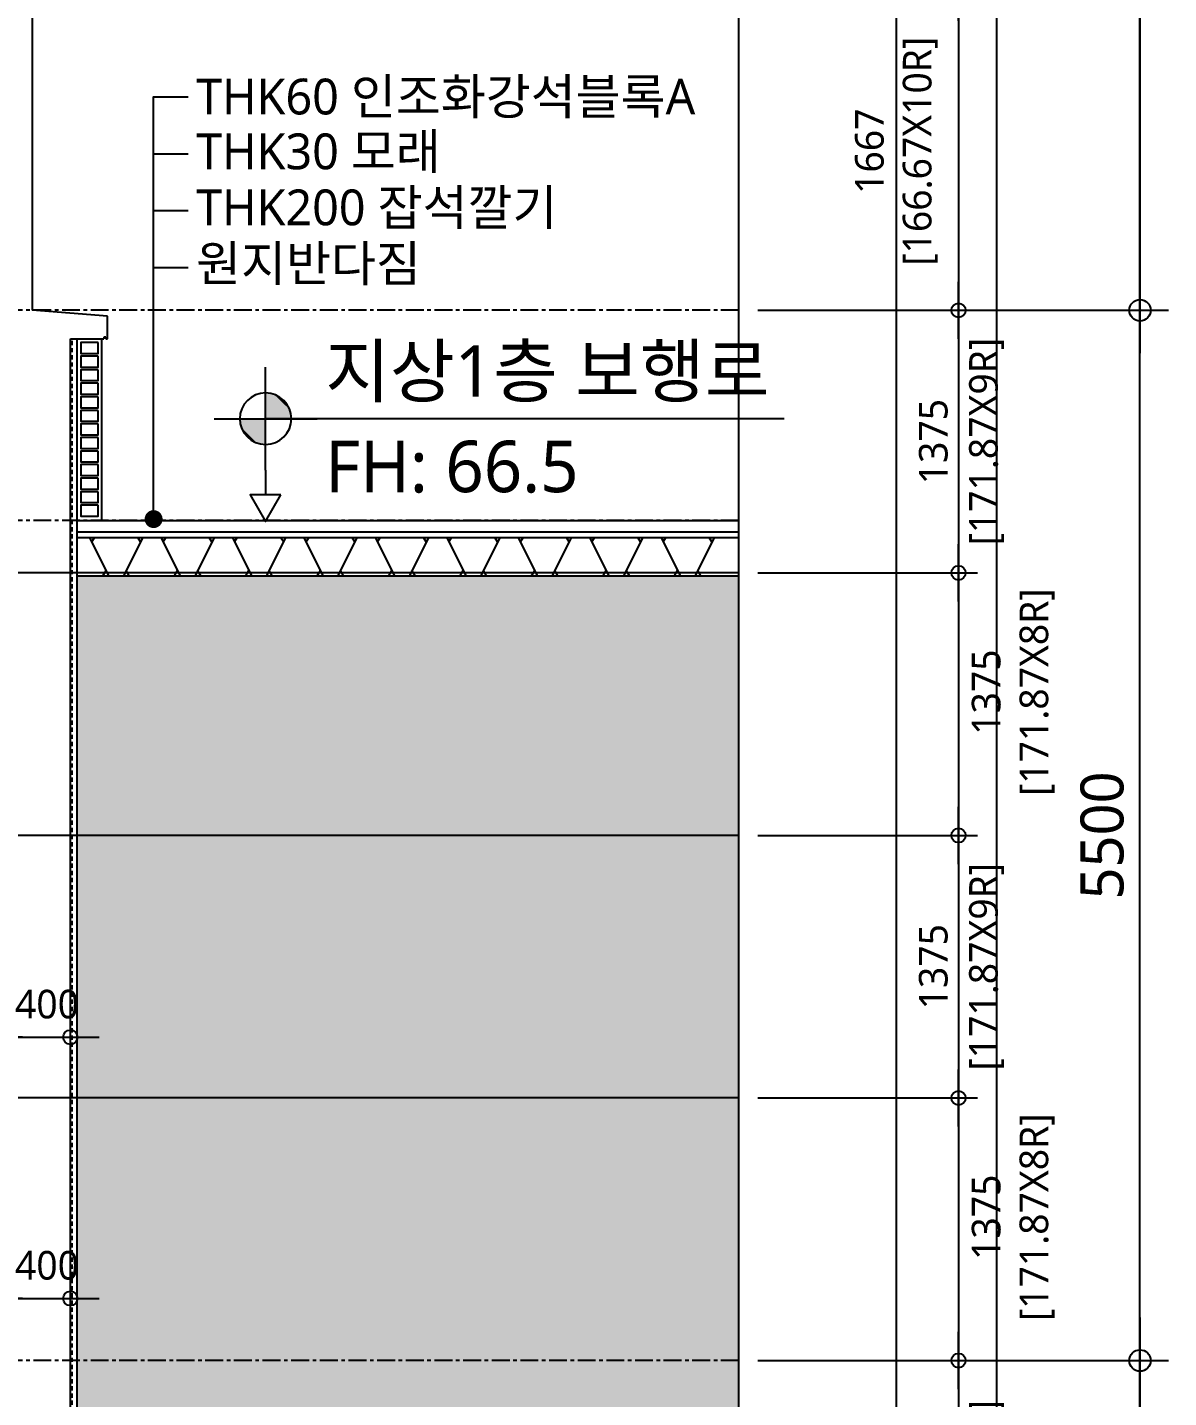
# Model space of a CAD drawing. Header units: millimetres. Extents: x -65167 to 413267, y -17142 to 66587.
# Drawn here: x 276492 to 282467, y 20231 to 27407 of the extents above; entities that cross this region are included whole.
import ezdxf
from ezdxf.enums import TextEntityAlignment as Align

# ---------------------------------------------------------------- set-up
doc = ezdxf.new("R2010")
doc.units = ezdxf.units.MM
doc.header["$LTSCALE"] = 75
doc.header["$MEASUREMENT"] = 0
doc.header["$PDSIZE"] = -10
doc.linetypes.add('CENTER', pattern=[2, 1.25, -0.25, 0.25, -0.25])
doc.linetypes.add('HID', pattern=[2.5, 1.5, -1])
doc.layers.get('0').update_dxf_attribs({"linetype": 'CONTINUOUS'})
doc.layers.get('Defpoints').update_dxf_attribs({"color": 171, "linetype": 'CONTINUOUS'})
for name, color, linetype in [('CEN(ST)', 1, 'CENTER'), ('CON', 2, 'CONTINUOUS'), ('FIN(아스콘)', 3, 'CONTINUOUS'), ('FIN-2', 9, 'CONTINUOUS'), ('HAT 254', 254, 'CONTINUOUS'), ('HAT-252', 252, 'CONTINUOUS'), ('LED', 7, 'CONTINUOUS'), ('NDIM', 7, 'CONTINUOUS'), ('SYM', 7, 'CONTINUOUS'), ('TEXT(AXIS)', 2, 'CONTINUOUS'), ('TEXT(노트)', 7, 'CONTINUOUS'), ('WAL', 3, 'CONTINUOUS')]:
    doc.layers.add(name, color=color, linetype=linetype)
doc.styles.add('CGS', font='cgse', dxfattribs={"bigfont": 'cgs'})
doc.styles.add('나눔바른고딕', font='NanumBarunGothic.ttf')
doc.dimstyles.new('NDIM 1200', dxfattribs={"dimscale": 75, "dimtxt": 3, "dimasz": 1, "dimexe": 2, "dimexo": 2, "dimgap": 1, "dimtad": 1, "dimdec": 0, "dimdsep": 46, "dimtxsty": 'CGS', "dimblk": 'DOT0', "dimcen": 1, "dimdle": 8, "dimclrd": 256, "dimclre": 256, "dimclrt": 256, "dimadec": 0, "dimazin": 0, "dimtfac": 1, "dimtdec": 0, "dimtix": 1, "dimtmove": 2, "dimatfit": 3, "dimldrblk": 'DOT0', "dimfxl": 1, "dimtolj": 1, "dimtzin": 0, "dimlwd": -1, "dimlwe": -1, "dimarcsym": 0})

# ---------------------------------------------------------------- blocks, each defined once
blk = doc.blocks.new('DOT0')
blk.add_line((-3, 0), (3, 0))
at = {"color": 6}
blk.add_circle((0, 0), 0.75, dxfattribs=at)
blk = doc.blocks.new('*D1053')
at = {"layer": 'Defpoints', "color": 0, "ltscale": 0.4, "transparency": 16777216}
for p in [(280217.1, 35925), (280217.1, 25925), (282317.1, 25925)]:
    blk.add_point(p, dxfattribs=at)
at = {"layer": 'NDIM', "ltscale": 0.4, "transparency": 16777216}
for p, q in [((280367.1, 35925), (282467.1, 35925)), ((282317.1, 35850), (282317.1, 26000)), ((280367.1, 25925), (282467.1, 25925))]:
    blk.add_line(p, q, dxfattribs=at)
at = {"layer": 'NDIM', "ltscale": 0.4, "transparency": 16777216, "xscale": 75, "yscale": 75, "zscale": 75}
for p, rotation in [((282317.1, 35925), 90), ((282317.1, 25925), 270)]:
    blk.add_blockref('DOT0', p, dxfattribs=dict(at, rotation=rotation))
at = {"layer": 'NDIM', "ltscale": 0.4, "transparency": 16777216, "insert": (282119.9, 30925), "char_height": 225, "attachment_point": 5, "rotation": 90, "style": '나눔바른고딕'}
blk.add_mtext('\\A1;10000', dxfattribs=at)
blk = doc.blocks.new('*D1054')
at = {"layer": 'Defpoints', "color": 0, "ltscale": 0.4, "transparency": 16777216}
for p in [(280217.1, 27591.7), (280217.1, 25925), (281367.1, 25925)]:
    blk.add_point(p, dxfattribs=at)
at = {"layer": 'NDIM', "ltscale": 0.4, "transparency": 16777216}
for p, q in [((280317.1, 27591.7), (281467.1, 27591.7)), ((281367.1, 27541.7), (281367.1, 25975)), ((280317.1, 25925), (281467.1, 25925))]:
    blk.add_line(p, q, dxfattribs=at)
at = {"layer": 'NDIM', "ltscale": 0.4, "transparency": 16777216, "xscale": 50, "yscale": 50, "zscale": 50}
for p, rotation in [((281367.1, 27591.7), 90), ((281367.1, 25925), 270)]:
    blk.add_blockref('DOT0', p, dxfattribs=dict(at, rotation=rotation))
at = {"layer": 'NDIM', "ltscale": 0.4, "transparency": 16777216, "insert": (281042.1, 26758.3), "char_height": 150, "attachment_point": 5, "rotation": 90, "style": '나눔바른고딕'}
blk.add_mtext('\\A1;1667\\P[166.67X10R]', dxfattribs=at)
blk = doc.blocks.new('A$C19853FC8')
at = {"layer": 'SYM'}
for p, q in [((1800, 0), (1800, 3600)), ((3600, 1800), (0, 1800))]:
    blk.add_line(p, q, dxfattribs=at)
blk.add_circle((1800, 1800), 900, dxfattribs=at)
for points in [[(900, 1800), (1800, 2700), (914, 1959), (1643, 2686)], [(914, 1959), (1643, 2686), (954, 2112), (1492, 2646)], [(954, 2112), (1492, 2646), (1025, 2260), (1346, 2576)], [(1025, 2260), (1346, 2576), (1109, 2378), (1222, 2491)], [(1800, 900), (2700, 1800), (1959, 914), (2686, 1643)], [(1959, 914), (2686, 1643), (2112, 954), (2646, 1492)], [(2112, 954), (2646, 1492), (2260, 1025), (2576, 1346)], [(2260, 1025), (2576, 1346), (2378, 1109), (2491, 1222)]]:
    blk.add_solid(points, dxfattribs=at)
at = {"layer": 'SYM', "linetype": 'Continuous'}
for points in [[(1800, 2700), (1800, 1800), (900, 1800)], [(2700, 1800), (1800, 900), (1800, 1800)]]:
    blk.add_solid(points, dxfattribs=at)
blk = doc.blocks.new('*D1623')
at = {"layer": 'Defpoints', "color": 0, "ltscale": 0.4, "transparency": 16777216}
for p in [(280217.1, 20425), (280217.1, 18925), (281367.1, 18925)]:
    blk.add_point(p, dxfattribs=at)
at = {"layer": 'NDIM', "ltscale": 0.4, "transparency": 16777216}
for p, q in [((280317.1, 20425), (281467.1, 20425)), ((281367.1, 20375), (281367.1, 18975)), ((280317.1, 18925), (281467.1, 18925))]:
    blk.add_line(p, q, dxfattribs=at)
at = {"layer": 'NDIM', "ltscale": 0.4, "transparency": 16777216, "xscale": 50, "yscale": 50, "zscale": 50}
for p, rotation in [((281367.1, 20425), 90), ((281367.1, 18925), 270)]:
    blk.add_blockref('DOT0', p, dxfattribs=dict(at, rotation=rotation))
at = {"layer": 'NDIM', "ltscale": 0.4, "transparency": 16777216, "char_height": 150, "attachment_point": 5, "rotation": 90, "style": '나눔바른고딕'}
for s, insert in [('\\A1;[166.67X9R]', (281514.2, 19675)), ('\\A1;1500', (281235.6, 19675))]:
    blk.add_mtext(s, dxfattribs=dict(at, insert=insert))
blk = doc.blocks.new('*D1624')
at = {"layer": 'Defpoints', "color": 0, "ltscale": 0.4, "transparency": 16777216}
for p in [(280217.1, 21800), (280217.1, 20425), (281367.1, 20425)]:
    blk.add_point(p, dxfattribs=at)
at = {"layer": 'NDIM', "ltscale": 0.4, "transparency": 16777216}
for p, q in [((280317.1, 21800), (281467.1, 21800)), ((281367.1, 21750), (281367.1, 20475)), ((280317.1, 20425), (281467.1, 20425))]:
    blk.add_line(p, q, dxfattribs=at)
at = {"layer": 'NDIM', "ltscale": 0.4, "transparency": 16777216, "xscale": 50, "yscale": 50, "zscale": 50}
for p, rotation in [((281367.1, 21800), 90), ((281367.1, 20425), 270)]:
    blk.add_blockref('DOT0', p, dxfattribs=dict(at, rotation=rotation))
at = {"layer": 'NDIM', "ltscale": 0.4, "transparency": 16777216, "insert": (281653.3, 21175.4), "char_height": 150, "attachment_point": 5, "rotation": 90, "style": '나눔바른고딕'}
blk.add_mtext('\\A1;1375\\P[171.87X8R]', dxfattribs=at)
blk = doc.blocks.new('*D1625')
at = {"layer": 'Defpoints', "color": 0, "ltscale": 0.4, "transparency": 16777216}
for p in [(280217.1, 23175), (280217.1, 21800), (281367.1, 21800)]:
    blk.add_point(p, dxfattribs=at)
at = {"layer": 'NDIM', "ltscale": 0.4, "transparency": 16777216}
for p, q in [((280317.1, 23175), (281467.1, 23175)), ((281367.1, 23125), (281367.1, 21850)), ((280317.1, 21800), (281467.1, 21800))]:
    blk.add_line(p, q, dxfattribs=at)
at = {"layer": 'NDIM', "ltscale": 0.4, "transparency": 16777216, "xscale": 50, "yscale": 50, "zscale": 50}
for p, rotation in [((281367.1, 23175), 90), ((281367.1, 21800), 270)]:
    blk.add_blockref('DOT0', p, dxfattribs=dict(at, rotation=rotation))
at = {"layer": 'NDIM', "ltscale": 0.4, "transparency": 16777216, "char_height": 150, "attachment_point": 5, "rotation": 90, "style": '나눔바른고딕'}
for s, insert in [('\\A1;[171.87X9R]', (281514.2, 22487.5)), ('\\A1;1375', (281235.8, 22487.5))]:
    blk.add_mtext(s, dxfattribs=dict(at, insert=insert))
blk = doc.blocks.new('*D1626')
at = {"layer": 'Defpoints', "color": 0, "ltscale": 0.4, "transparency": 16777216}
for p in [(280217.1, 24550), (280217.1, 23175), (281367.1, 23175)]:
    blk.add_point(p, dxfattribs=at)
at = {"layer": 'NDIM', "ltscale": 0.4, "transparency": 16777216}
for p, q in [((280317.1, 24550), (281467.1, 24550)), ((281367.1, 24500), (281367.1, 23225)), ((280317.1, 23175), (281467.1, 23175))]:
    blk.add_line(p, q, dxfattribs=at)
at = {"layer": 'NDIM', "ltscale": 0.4, "transparency": 16777216, "xscale": 50, "yscale": 50, "zscale": 50}
for p, rotation in [((281367.1, 24550), 90), ((281367.1, 23175), 270)]:
    blk.add_blockref('DOT0', p, dxfattribs=dict(at, rotation=rotation))
at = {"layer": 'NDIM', "ltscale": 0.4, "transparency": 16777216, "insert": (281653.3, 23925.4), "char_height": 150, "attachment_point": 5, "rotation": 90, "style": '나눔바른고딕'}
blk.add_mtext('\\A1;1375\\P[171.87X8R]', dxfattribs=at)
blk = doc.blocks.new('*D1627')
at = {"layer": 'Defpoints', "color": 0, "ltscale": 0.4, "transparency": 16777216}
for p in [(280217.1, 25925), (280217.1, 24550), (281367.1, 24550)]:
    blk.add_point(p, dxfattribs=at)
at = {"layer": 'NDIM', "ltscale": 0.4, "transparency": 16777216}
for p, q in [((280317.1, 25925), (281467.1, 25925)), ((281367.1, 25875), (281367.1, 24600)), ((280317.1, 24550), (281467.1, 24550))]:
    blk.add_line(p, q, dxfattribs=at)
at = {"layer": 'NDIM', "ltscale": 0.4, "transparency": 16777216, "xscale": 50, "yscale": 50, "zscale": 50}
for p, rotation in [((281367.1, 25925), 90), ((281367.1, 24550), 270)]:
    blk.add_blockref('DOT0', p, dxfattribs=dict(at, rotation=rotation))
at = {"layer": 'NDIM', "ltscale": 0.4, "transparency": 16777216, "char_height": 150, "attachment_point": 5, "rotation": 90, "style": '나눔바른고딕'}
for s, insert in [('\\A1;[171.87X9R]', (281514.2, 25237.5)), ('\\A1;1375', (281235.8, 25237.5))]:
    blk.add_mtext(s, dxfattribs=dict(at, insert=insert))
blk = doc.blocks.new('*D1628')
at = {"layer": 'Defpoints', "color": 0, "ltscale": 0.4, "transparency": 16777216}
for p in [(280217.1, 20425), (280217.1, 14425), (282317.1, 14425)]:
    blk.add_point(p, dxfattribs=at)
at = {"layer": 'NDIM', "ltscale": 0.4, "transparency": 16777216}
for p, q in [((280367.1, 20425), (282467.1, 20425)), ((282317.1, 20350), (282317.1, 14500)), ((280367.1, 14425), (282467.1, 14425))]:
    blk.add_line(p, q, dxfattribs=at)
at = {"layer": 'NDIM', "ltscale": 0.4, "transparency": 16777216, "xscale": 75, "yscale": 75, "zscale": 75}
for p, rotation in [((282317.1, 20425), 90), ((282317.1, 14425), 270)]:
    blk.add_blockref('DOT0', p, dxfattribs=dict(at, rotation=rotation))
at = {"layer": 'NDIM', "ltscale": 0.4, "transparency": 16777216, "insert": (282119.7, 17425), "char_height": 225, "attachment_point": 5, "rotation": 90, "style": '나눔바른고딕'}
blk.add_mtext('\\A1;6000', dxfattribs=at)
blk = doc.blocks.new('*D1629')
at = {"layer": 'Defpoints', "color": 0, "ltscale": 0.4, "transparency": 16777216}
for p in [(280217.1, 25925), (282317.1, 25925), (280217.1, 20425)]:
    blk.add_point(p, dxfattribs=at)
at = {"layer": 'NDIM', "ltscale": 0.4, "transparency": 16777216}
for p, q in [((280367.1, 25925), (282467.1, 25925)), ((282317.1, 20500), (282317.1, 25850)), ((280367.1, 20425), (282467.1, 20425))]:
    blk.add_line(p, q, dxfattribs=at)
at = {"layer": 'NDIM', "ltscale": 0.4, "transparency": 16777216, "xscale": 75, "yscale": 75, "zscale": 75}
for p, rotation in [((282317.1, 25925), 90), ((282317.1, 20425), 270)]:
    blk.add_blockref('DOT0', p, dxfattribs=dict(at, rotation=rotation))
at = {"layer": 'NDIM', "ltscale": 0.4, "transparency": 16777216, "insert": (282119.9, 23175), "char_height": 225, "attachment_point": 5, "rotation": 90, "style": '나눔바른고딕'}
blk.add_mtext('\\A1;5500', dxfattribs=at)
blk = doc.blocks.new('*D1640')
at = {"layer": 'Defpoints', "color": 0, "ltscale": 0.4, "transparency": 16777216}
for p in [(276717.1, 20750.1), (276317.1, 20425), (276717.1, 20425)]:
    blk.add_point(p, dxfattribs=at)
at = {"layer": 'NDIM', "ltscale": 0.4, "transparency": 16777216}
for p, q in [((276317.1, 20525), (276317.1, 20850.1)), ((276717.1, 20525), (276717.1, 20850.1)), ((276367.1, 20750.1), (276667.1, 20750.1))]:
    blk.add_line(p, q, dxfattribs=at)
at = {"layer": 'NDIM', "ltscale": 0.4, "transparency": 16777216, "xscale": 50, "yscale": 50, "zscale": 50, "rotation": 180}
blk.add_blockref('DOT0', (276317.1, 20750.1), dxfattribs=at)
at = {"layer": 'NDIM', "ltscale": 0.4, "transparency": 16777216, "xscale": 50, "yscale": 50, "zscale": 50}
blk.add_blockref('DOT0', (276717.1, 20750.1), dxfattribs=at)
at = {"layer": 'NDIM', "ltscale": 0.4, "transparency": 16777216, "insert": (276594.6, 20922.7), "char_height": 150, "attachment_point": 5, "style": '나눔바른고딕'}
blk.add_mtext('\\A1;400', dxfattribs=at)
blk = doc.blocks.new('*D1642')
at = {"layer": 'Defpoints', "color": 0, "ltscale": 0.4, "transparency": 16777216}
for p in [(276717.1, 22118), (276317.1, 21792.9), (276717.1, 21792.9)]:
    blk.add_point(p, dxfattribs=at)
at = {"layer": 'NDIM', "ltscale": 0.4, "transparency": 16777216}
for p, q in [((276317.1, 21892.9), (276317.1, 22218)), ((276717.1, 21892.9), (276717.1, 22218)), ((276367.1, 22118), (276667.1, 22118))]:
    blk.add_line(p, q, dxfattribs=at)
at = {"layer": 'NDIM', "ltscale": 0.4, "transparency": 16777216, "xscale": 50, "yscale": 50, "zscale": 50, "rotation": 180}
blk.add_blockref('DOT0', (276317.1, 22118), dxfattribs=at)
at = {"layer": 'NDIM', "ltscale": 0.4, "transparency": 16777216, "xscale": 50, "yscale": 50, "zscale": 50}
blk.add_blockref('DOT0', (276717.1, 22118), dxfattribs=at)
at = {"layer": 'NDIM', "ltscale": 0.4, "transparency": 16777216, "insert": (276594.6, 22290.5), "char_height": 150, "attachment_point": 5, "style": '나눔바른고딕'}
blk.add_mtext('\\A1;400', dxfattribs=at)

msp = doc.modelspace()

# ---------------------------------------------------------------- hatches: boundary and pattern name
at = {"layer": 'HAT 254', "ltscale": 1000}
h = msp.add_hatch(color=256, dxfattribs=at)
h.dxf.hatch_style = 1
h.paths.add_polyline_path([(276752.1, 24535.2), (276752.1, 12145), (269517.1, 12145), (269517.1, 9645), (263667.1, 9645), (263667.1, 12145), (261082.1, 12145), (261082.1, 24535.2), (258801.9, 24535.2), (258801.9, 9316.1), (280217.1, 9316.1), (280217.1, 24535.2)])

# ---------------------------------------------------------------- linework, layer by layer
for p, q in [((277152.9, 26745), (277334.2, 26745)), ((277152.9, 26447.2), (277334.2, 26447.2)), ((277152.9, 26149.4), (277334.2, 26149.4))]:
    msp.add_line(p, q)
at = {"ltscale": 10000}
msp.add_line((277739.1, 25087.3), (277739.1, 24958.6), dxfattribs=at)
msp.add_lwpolyline([(277819.7, 24958.6), (277658.4, 24958.6), (277739.1, 24819)], close=True, dxfattribs=at)
at = {"color": 8}
for points in [[(276817.4, 24735.2), (276917.3, 24535.2)], [(276828.9, 24712.1), (276843.1, 24735.2)], [(277095.6, 24735.2), (276995.6, 24535.2)], [(277084.1, 24712.1), (277069.9, 24735.2)], [(277191.4, 24735.2), (277291.4, 24535.2)], [(277202.9, 24712.1), (277217.1, 24735.2)], [(277469.6, 24735.2), (277369.7, 24535.2)], [(277458.1, 24712.1), (277443.9, 24735.2)], [(277565.4, 24735.2), (277665.4, 24535.2)], [(277577, 24712.1), (277591.1, 24735.2)], [(277843.7, 24735.2), (277743.7, 24535.2)], [(277832.1, 24712.1), (277818, 24735.2)], [(277939.5, 24735.2), (278039.4, 24535.2)], [(277951, 24712.1), (277965.2, 24735.2)], [(278217.7, 24735.2), (278117.7, 24535.2)], [(278206.2, 24712.1), (278192, 24735.2)], [(278313.5, 24735.2), (278413.5, 24535.2)], [(278325, 24712.1), (278339.2, 24735.2)], [(278591.7, 24735.2), (278491.8, 24535.2)], [(278580.2, 24712.1), (278566, 24735.2)], [(278687.5, 24735.2), (278787.5, 24535.2)], [(278699.1, 24712.1), (278713.2, 24735.2)], [(278965.8, 24735.2), (278865.8, 24535.2)], [(278954.2, 24712.1), (278940.1, 24735.2)], [(279061.6, 24735.2), (279161.5, 24535.2)], [(279073.1, 24712.1), (279087.3, 24735.2)], [(279339.8, 24735.2), (279239.8, 24535.2)], [(279328.3, 24712.1), (279314.1, 24735.2)], [(279435.6, 24735.2), (279535.6, 24535.2)], [(279447.1, 24712.1), (279461.3, 24735.2)], [(279713.8, 24735.2), (279613.9, 24535.2)], [(279702.3, 24712.1), (279688.1, 24735.2)], [(279809.6, 24735.2), (279909.6, 24535.2)], [(279821.2, 24712.1), (279835.3, 24735.2)], [(280087.9, 24735.2), (279987.9, 24535.2)], [(280076.3, 24712.1), (280062.2, 24735.2)], [(276887.7, 24534.6), (276904.1, 24561.8)], [(277025.6, 24535.2), (277009.3, 24562.4)], [(277261.8, 24534.6), (277278.1, 24561.8)], [(277399.6, 24535.2), (277383.3, 24562.4)], [(277635.8, 24534.6), (277652.1, 24561.8)], [(277773.7, 24535.2), (277757.3, 24562.4)], [(278009.8, 24534.6), (278026.2, 24561.8)], [(278147.7, 24535.2), (278131.4, 24562.4)], [(278383.8, 24534.6), (278400.2, 24561.8)], [(278521.7, 24535.2), (278505.4, 24562.4)], [(278757.9, 24534.6), (278774.2, 24561.8)], [(278895.8, 24535.2), (278879.4, 24562.4)], [(279131.9, 24534.6), (279148.2, 24561.8)], [(279269.8, 24535.2), (279253.5, 24562.4)], [(279505.9, 24534.6), (279522.3, 24561.8)], [(279643.8, 24535.2), (279627.5, 24562.4)], [(279880, 24534.6), (279896.3, 24561.8)], [(280017.9, 24535.2), (280001.5, 24562.4)]]:
    msp.add_lwpolyline(points, dxfattribs=at)
at = {"layer": 'CEN(ST)'}
for p, q in [((280217.1, 25925), (258801.9, 25925)), ((280217.1, 24825), (258801.9, 24825)), ((280217.1, 20425), (258801.9, 20425))]:
    msp.add_line(p, q, dxfattribs=at)
at = {"layer": 'CEN(ST)', "ltscale": 10000}
for p, q in [((280217.1, 24550), (274593.5, 24550)), ((280217.1, 23175), (269887.7, 23175)), ((280217.1, 21800), (274617.9, 21800))]:
    msp.add_line(p, q, dxfattribs=at)
at = {"layer": 'CON', "ltscale": 10000}
for p, q in [((276912.1, 25895), (276517.1, 25925)), ((276912.1, 25775), (276912.1, 25895)), ((276892.1, 25785), (276892.1, 25775)), ((276902.1, 25785), (276892.1, 25785)), ((276902.1, 25785), (276902.1, 25775)), ((276902.1, 25775), (276912.1, 25775))]:
    msp.add_line(p, q, dxfattribs=at)
for points in [[(276517.1, 28791.7), (276517.1, 25925)], [(276717.1, 14095), (276717.1, 25775)], [(276717.1, 25775), (276892.1, 25775)]]:
    msp.add_lwpolyline(points, dxfattribs=at)
at = {"layer": 'Defpoints', "ltscale": 1000}
for points in [[(256926.9, 9316.1), (282317.1, 9316.1), (282317.1, 56370.8), (256926.9, 56370.8)], [(257451.9, 9916.1), (281567.1, 9916.1), (281567.1, 55845.8), (257451.9, 55845.8)], [(257976.9, 9916.1), (281042.1, 9916.1), (281042.1, 55320.8), (257976.9, 55320.8)]]:
    msp.add_lwpolyline(points, close=True, dxfattribs=at)
msp.add_lwpolyline([(258801.9, 54495.8), (258801.9, 9916.1), (280217.1, 9916.1), (280217.1, 54495.8)], dxfattribs=at)
at = {"layer": 'FIN(아스콘)'}
msp.add_line((276752.1, 24825), (280217.1, 24825), dxfattribs=at)
at = {"layer": 'FIN-2', "ltscale": 0.5}
for p, q in [((276752.1, 14155), (276752.1, 25775)), ((276882.1, 24825), (276882.1, 25775))]:
    msp.add_line(p, q, dxfattribs=at)
at = {"layer": 'FIN-2'}
for p, q in [((276752.1, 24765.2), (280217.1, 24765.2)), ((276752.1, 24735.2), (280217.1, 24735.2)), ((276752.1, 24535.2), (280217.1, 24535.2))]:
    msp.add_line(p, q, dxfattribs=at)
at = {"layer": 'HAT-252', "linetype": 'HID', "ltscale": 0.2}
msp.add_lwpolyline([(276727.1, 12205), (276727.1, 25775)], dxfattribs=at)
at = {"layer": 'LED'}
msp.add_lwpolyline([(277152.9, 24831.7), (277152.9, 27042.8), (277334.2, 27042.8)], dxfattribs=at)
at = {"layer": 'LED', "const_width": 46.9}
msp.add_lwpolyline([(277152.9, 24808.2, 1), (277152.9, 24855.1, 1)], format="xyb", close=True, dxfattribs=at)
at = {"layer": 'SYM', "ltscale": 1000}
msp.add_line((280454.9, 25357.3), (277739.1, 25357.3), dxfattribs=at)
at = {"layer": 'WAL'}
for points in [[(276862.1, 25756), (276772.1, 25756), (276772.1, 25699), (276862.1, 25699)], [(276862.1, 25685), (276772.1, 25685), (276772.1, 25628), (276862.1, 25628)], [(276862.1, 25614), (276772.1, 25614), (276772.1, 25557), (276862.1, 25557)], [(276862.1, 25543), (276772.1, 25543), (276772.1, 25486), (276862.1, 25486)], [(276862.1, 25472), (276772.1, 25472), (276772.1, 25415), (276862.1, 25415)], [(276862.1, 25401), (276772.1, 25401), (276772.1, 25344), (276862.1, 25344)], [(276862.1, 25330), (276772.1, 25330), (276772.1, 25273), (276862.1, 25273)], [(276862.1, 25259), (276772.1, 25259), (276772.1, 25202), (276862.1, 25202)], [(276862.1, 25188), (276772.1, 25188), (276772.1, 25131), (276862.1, 25131)], [(276862.1, 25117), (276772.1, 25117), (276772.1, 25060), (276862.1, 25060)], [(276862.1, 25046), (276772.1, 25046), (276772.1, 24989), (276862.1, 24989)], [(276862.1, 24975), (276772.1, 24975), (276772.1, 24918), (276862.1, 24918)], [(276862.1, 24904), (276772.1, 24904), (276772.1, 24847), (276862.1, 24847)]]:
    msp.add_lwpolyline(points, close=True, dxfattribs=at)

# ---------------------------------------------------------------- block references
at = {"ltscale": 1000, "xscale": -0.15, "yscale": 0.15, "zscale": 0.15}
msp.add_blockref('A$C19853FC8', (278009.1, 25087.3), dxfattribs=at)

# ---------------------------------------------------------------- texts
at = {"layer": 'TEXT(AXIS)', "style": '나눔바른고딕'}
for s, p in [('지상1층 보행로', (278051.6, 25607.3)), ('FH: 66.5', (278051.6, 25107.3))]:
    msp.add_text(s, height=270, dxfattribs=at).set_placement(p, align=Align.MIDDLE_LEFT)
at = {"layer": 'TEXT(노트)', "style": '나눔바른고딕'}
for s, p in [('THK60 인조화강석블록A', (277375.4, 27044.5)), ('THK30 모래', (277375.4, 26757.5)), ('THK200 잡석깔기', (277375.4, 26464.1)), ('원지반다짐', (277375.4, 26170.7))]:
    msp.add_text(s, height=187.5, rotation=360, dxfattribs=at).set_placement(p, align=Align.MIDDLE_LEFT)

# ---------------------------------------------------------------- dimensions: what is measured, and where the dimension line sits
at = {"layer": 'NDIM', "ltscale": 0.4}
for base, p1, p2, angle, picture, middle in [((282317.1, 25925), (280217.1, 35925), (280217.1, 25925), 270, '*D1053', (282119.9, 30925)), ((282317.1, 25925), (280217.1, 20425), (280217.1, 25925), 90, '*D1629', (282119.9, 23175)), ((282317.1, 14425), (280217.1, 20425), (280217.1, 14425), 270, '*D1628', (282119.7, 17425))]:
    dim = msp.add_linear_dim(base=base, p1=p1, p2=p2, angle=angle, dimstyle='NDIM 1200', override={"dimtxsty": '나눔바른고딕'}, dxfattribs=at)
    dim.commit()
    dim.dimension.update_dxf_attribs({"geometry": picture, "text_midpoint": middle})
for base, p1, p2, text, picture, middle in [((281367.1, 25925), (280217.1, 27591.7), (280217.1, 25925), '<>\\X[166.67X10R]', '*D1054', (281042.1, 26758.3)), ((281367.1, 23175), (280217.1, 24550), (280217.1, 23175), '<>\\X[171.87X8R]', '*D1626', (281653.3, 23925.4)), ((281367.1, 20425), (280217.1, 21800), (280217.1, 20425), '<>\\X[171.87X8R]', '*D1624', (281653.3, 21175.4))]:
    dim = msp.add_linear_dim(base=base, p1=p1, p2=p2, angle=270, text=text, dimstyle='NDIM 1200', override={"dimscale": 50, "dimtxsty": '나눔바른고딕'}, dxfattribs=at)
    dim.commit()
    dim.dimension.update_dxf_attribs({"geometry": picture, "text_midpoint": middle, "dimtype": 160})
for base, p1, p2, text, picture, middle in [((281367.1, 24550), (280217.1, 25925), (280217.1, 24550), '<>\\X[171.87X9R]', '*D1627', (281367.1, 25237.5)), ((281367.1, 21800), (280217.1, 23175), (280217.1, 21800), '<>\\X[171.87X9R]', '*D1625', (281367.1, 22487.5)), ((281367.1, 18925), (280217.1, 20425), (280217.1, 18925), '<>\\X[166.67X9R]', '*D1623', (281367.1, 19675))]:
    dim = msp.add_linear_dim(base=base, p1=p1, p2=p2, angle=270, text=text, dimstyle='NDIM 1200', override={"dimscale": 50, "dimtxsty": '나눔바른고딕'}, dxfattribs=at)
    dim.commit()
    dim.dimension.update_dxf_attribs({"geometry": picture, "text_midpoint": middle})
for base, p1, p2, picture, middle in [((276717.1, 22118), (276317.1, 21792.9), (276717.1, 21792.9), '*D1642', (276594.6, 22290.5)), ((276717.1, 20750.1), (276317.1, 20425), (276717.1, 20425), '*D1640', (276594.6, 20922.7))]:
    dim = msp.add_linear_dim(base=base, p1=p1, p2=p2, dimstyle='NDIM 1200', override={"dimscale": 50, "dimtxsty": '나눔바른고딕'}, dxfattribs=at)
    dim.commit()
    dim.dimension.update_dxf_attribs({"geometry": picture, "text_midpoint": middle, "dimtype": 160})

doc.saveas('drawing.dxf')
